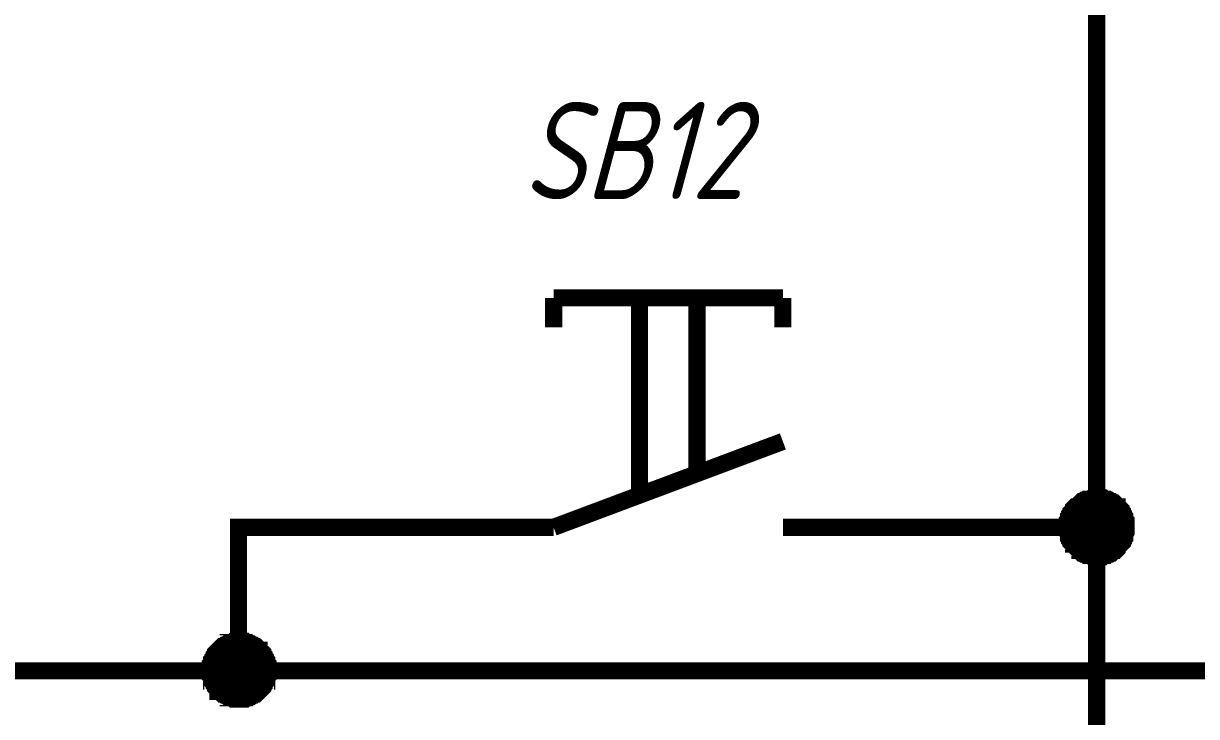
# Model space of a CAD drawing. Header units: millimetres. Extents: x 0 to 841, y 0 to 594.
# Drawn here: x 388.74 to 409.25, y 42.21 to 54.32 of the extents above; entities that cross this region are included whole.
import ezdxf

# ---------------------------------------------------------------- set-up
doc = ezdxf.new("R2010")
doc.units = ezdxf.units.MM
doc.layers.add('Sheet', color=255, linetype='Continuous')
doc.styles.get("Standard").update_dxf_attribs({"font": '', "oblique": 15})
doc.styles.get('Standard').set_extended_font_data('GOST type A')

msp = doc.modelspace()

# ---------------------------------------------------------------- linework, layer by layer
at = {"layer": 'Sheet', "color": 18, "true_color": 0x000000, "const_width": 0.3}
for points in [[(532.502, 333.979), (566.506, 333.979), (566.506, 43.005), (392.5, 43.005), (392.5, 43.005)], [(405.021, 45.513), (407.508, 45.513), (407.508, 58.011), (407.508, 70.51), (407.508, 306.497)], [(398.01, 49.522), (402.02, 49.522)], [(398.01, 49.522), (398.01, 49.007)], [(399.511, 46.006), (399.511, 49.522)], [(400.519, 49.522), (400.519, 46.521)], [(402.02, 49.522), (402.02, 49.007)], [(398.01, 45.513), (402.02, 47.014)], [(406.993, 45.513), (406.993, 45.536), (406.993, 45.558), (406.993, 45.603), (406.993, 45.625), (407.015, 45.648), (407.015, 45.67), (407.015, 45.692), (407.037, 45.715), (407.037, 45.737), (407.06, 45.76), (407.06, 45.782), (407.082, 45.804), (407.105, 45.827), (407.105, 45.849), (407.127, 45.871), (407.149, 45.871), (407.172, 45.894), (407.194, 45.916), (407.217, 45.939), (407.217, 45.939), (407.239, 45.961), (407.261, 45.961), (407.284, 45.983), (407.306, 45.983), (407.329, 46.006), (407.351, 46.006), (407.373, 46.006), (407.418, 46.028), (407.441, 46.028), (407.463, 46.028), (407.485, 46.028), (407.508, 46.028)], [(406.993, 45.513), (406.993, 45.536), (406.993, 45.558), (406.993, 45.603), (406.993, 45.625), (407.015, 45.648), (407.015, 45.67), (407.015, 45.692), (407.037, 45.715), (407.037, 45.737), (407.06, 45.76), (407.06, 45.782), (407.082, 45.804), (407.105, 45.827), (407.105, 45.849), (407.127, 45.871), (407.149, 45.871), (407.172, 45.894), (407.194, 45.916), (407.217, 45.939), (407.217, 45.939), (407.239, 45.961), (407.261, 45.961), (407.284, 45.983), (407.306, 45.983), (407.329, 46.006), (407.351, 46.006), (407.373, 46.006), (407.418, 46.028), (407.441, 46.028), (407.463, 46.028), (407.485, 46.028), (407.508, 46.028)], [(406.993, 45.513), (406.993, 45.536), (406.993, 45.558), (406.993, 45.603), (406.993, 45.625), (407.015, 45.648), (407.015, 45.67), (407.015, 45.692), (407.037, 45.715), (407.037, 45.737), (407.06, 45.76), (407.06, 45.782), (407.082, 45.804), (407.105, 45.827), (407.105, 45.849), (407.127, 45.871), (407.149, 45.871), (407.172, 45.894), (407.194, 45.916), (407.217, 45.939), (407.217, 45.939), (407.239, 45.961), (407.261, 45.961), (407.284, 45.983), (407.306, 45.983), (407.329, 46.006), (407.351, 46.006), (407.373, 46.006), (407.418, 46.028), (407.441, 46.028), (407.463, 46.028), (407.485, 46.028), (407.508, 46.028)], [(406.993, 45.513), (406.993, 45.536), (406.993, 45.558), (406.993, 45.603), (406.993, 45.625), (407.015, 45.648), (407.015, 45.67), (407.015, 45.692), (407.037, 45.715), (407.037, 45.737), (407.06, 45.76), (407.06, 45.782), (407.082, 45.804), (407.105, 45.827), (407.105, 45.849), (407.127, 45.871), (407.149, 45.871), (407.172, 45.894), (407.194, 45.916), (407.217, 45.939), (407.217, 45.939), (407.239, 45.961), (407.261, 45.961), (407.284, 45.983), (407.306, 45.983), (407.329, 46.006), (407.351, 46.006), (407.373, 46.006), (407.418, 46.028), (407.441, 46.028), (407.463, 46.028), (407.485, 46.028), (407.508, 46.028)], [(406.993, 45.513), (406.993, 45.536), (406.993, 45.558), (406.993, 45.603), (406.993, 45.625), (407.015, 45.648), (407.015, 45.67), (407.015, 45.692), (407.037, 45.715), (407.037, 45.737), (407.06, 45.76), (407.06, 45.782), (407.082, 45.804), (407.105, 45.827), (407.105, 45.849), (407.127, 45.871), (407.149, 45.871), (407.172, 45.894), (407.194, 45.916), (407.217, 45.939), (407.217, 45.939), (407.239, 45.961), (407.261, 45.961), (407.284, 45.983), (407.306, 45.983), (407.329, 46.006), (407.351, 46.006), (407.373, 46.006), (407.418, 46.028), (407.441, 46.028), (407.463, 46.028), (407.485, 46.028), (407.508, 46.028)], [(406.993, 45.513), (406.993, 45.536), (406.993, 45.558), (406.993, 45.603), (406.993, 45.625), (407.015, 45.648), (407.015, 45.67), (407.015, 45.692), (407.037, 45.715), (407.037, 45.737), (407.06, 45.76), (407.06, 45.782), (407.082, 45.804), (407.105, 45.827), (407.105, 45.849), (407.127, 45.871), (407.149, 45.871), (407.172, 45.894), (407.194, 45.916), (407.217, 45.939), (407.217, 45.939), (407.239, 45.961), (407.261, 45.961), (407.284, 45.983), (407.306, 45.983), (407.329, 46.006), (407.351, 46.006), (407.373, 46.006), (407.418, 46.028), (407.441, 46.028), (407.463, 46.028), (407.485, 46.028), (407.508, 46.028)], [(406.993, 45.513), (406.993, 45.536), (406.993, 45.558), (406.993, 45.603), (406.993, 45.625), (407.015, 45.648), (407.015, 45.67), (407.015, 45.692), (407.037, 45.715), (407.037, 45.737), (407.06, 45.76), (407.06, 45.782), (407.082, 45.804), (407.105, 45.827), (407.105, 45.849), (407.127, 45.871), (407.149, 45.871), (407.172, 45.894), (407.194, 45.916), (407.217, 45.939), (407.217, 45.939), (407.239, 45.961), (407.261, 45.961), (407.284, 45.983), (407.306, 45.983), (407.329, 46.006), (407.351, 46.006), (407.373, 46.006), (407.418, 46.028), (407.441, 46.028), (407.463, 46.028), (407.485, 46.028), (407.508, 46.028)], [(406.993, 45.513), (406.993, 45.536), (406.993, 45.558), (406.993, 45.603), (406.993, 45.625), (407.015, 45.648), (407.015, 45.67), (407.015, 45.692), (407.037, 45.715), (407.037, 45.737), (407.06, 45.76), (407.06, 45.782), (407.082, 45.804), (407.105, 45.827), (407.105, 45.849), (407.127, 45.871), (407.149, 45.871), (407.172, 45.894), (407.194, 45.916), (407.217, 45.939), (407.217, 45.939), (407.239, 45.961), (407.261, 45.961), (407.284, 45.983), (407.306, 45.983), (407.329, 46.006), (407.351, 46.006), (407.373, 46.006), (407.418, 46.028), (407.441, 46.028), (407.463, 46.028), (407.485, 46.028), (407.508, 46.028)], [(407.508, 46.028), (407.508, 46.028)], [(407.508, 46.028), (407.53, 46.028), (407.553, 46.028), (407.597, 46.028), (407.62, 46.028), (407.642, 46.006), (407.665, 46.006), (407.687, 46.006), (407.709, 45.983), (407.732, 45.983), (407.754, 45.961), (407.777, 45.961), (407.799, 45.939), (407.821, 45.939), (407.844, 45.916), (407.866, 45.894), (407.866, 45.871), (407.889, 45.871), (407.911, 45.849), (407.933, 45.827), (407.933, 45.804), (407.956, 45.782), (407.956, 45.76), (407.978, 45.737), (407.978, 45.715), (408.001, 45.692), (408.001, 45.67), (408.001, 45.648), (408.023, 45.625), (408.023, 45.603), (408.023, 45.558), (408.023, 45.536), (408.023, 45.513)], [(407.508, 46.028), (407.508, 46.028)], [(407.508, 46.028), (407.53, 46.028), (407.553, 46.028), (407.597, 46.028), (407.62, 46.028), (407.642, 46.006), (407.665, 46.006), (407.687, 46.006), (407.709, 45.983), (407.732, 45.983), (407.754, 45.961), (407.777, 45.961), (407.799, 45.939), (407.821, 45.939), (407.844, 45.916), (407.866, 45.894), (407.866, 45.871), (407.889, 45.871), (407.911, 45.849), (407.933, 45.827), (407.933, 45.804), (407.956, 45.782), (407.956, 45.76), (407.978, 45.737), (407.978, 45.715), (408.001, 45.692), (408.001, 45.67), (408.001, 45.648), (408.023, 45.625), (408.023, 45.603), (408.023, 45.558), (408.023, 45.536), (408.023, 45.513)], [(407.508, 46.028), (407.508, 46.028)], [(407.508, 46.028), (407.53, 46.028), (407.553, 46.028), (407.597, 46.028), (407.62, 46.028), (407.642, 46.006), (407.665, 46.006), (407.687, 46.006), (407.709, 45.983), (407.732, 45.983), (407.754, 45.961), (407.777, 45.961), (407.799, 45.939), (407.821, 45.939), (407.844, 45.916), (407.866, 45.894), (407.866, 45.871), (407.889, 45.871), (407.911, 45.849), (407.933, 45.827), (407.933, 45.804), (407.956, 45.782), (407.956, 45.76), (407.978, 45.737), (407.978, 45.715), (408.001, 45.692), (408.001, 45.67), (408.001, 45.648), (408.023, 45.625), (408.023, 45.603), (408.023, 45.558), (408.023, 45.536), (408.023, 45.513)], [(407.508, 46.028), (407.508, 46.028)], [(407.508, 46.028), (407.53, 46.028), (407.553, 46.028), (407.597, 46.028), (407.62, 46.028), (407.642, 46.006), (407.665, 46.006), (407.687, 46.006), (407.709, 45.983), (407.732, 45.983), (407.754, 45.961), (407.777, 45.961), (407.799, 45.939), (407.821, 45.939), (407.844, 45.916), (407.866, 45.894), (407.866, 45.871), (407.889, 45.871), (407.911, 45.849), (407.933, 45.827), (407.933, 45.804), (407.956, 45.782), (407.956, 45.76), (407.978, 45.737), (407.978, 45.715), (408.001, 45.692), (408.001, 45.67), (408.001, 45.648), (408.023, 45.625), (408.023, 45.603), (408.023, 45.558), (408.023, 45.536), (408.023, 45.513)], [(407.508, 46.028), (407.508, 46.028)], [(407.508, 46.028), (407.53, 46.028), (407.553, 46.028), (407.597, 46.028), (407.62, 46.028), (407.642, 46.006), (407.665, 46.006), (407.687, 46.006), (407.709, 45.983), (407.732, 45.983), (407.754, 45.961), (407.777, 45.961), (407.799, 45.939), (407.821, 45.939), (407.844, 45.916), (407.866, 45.894), (407.866, 45.871), (407.889, 45.871), (407.911, 45.849), (407.933, 45.827), (407.933, 45.804), (407.956, 45.782), (407.956, 45.76), (407.978, 45.737), (407.978, 45.715), (408.001, 45.692), (408.001, 45.67), (408.001, 45.648), (408.023, 45.625), (408.023, 45.603), (408.023, 45.558), (408.023, 45.536), (408.023, 45.513)], [(407.508, 46.028), (407.508, 46.028)], [(407.508, 46.028), (407.53, 46.028), (407.553, 46.028), (407.597, 46.028), (407.62, 46.028), (407.642, 46.006), (407.665, 46.006), (407.687, 46.006), (407.709, 45.983), (407.732, 45.983), (407.754, 45.961), (407.777, 45.961), (407.799, 45.939), (407.821, 45.939), (407.844, 45.916), (407.866, 45.894), (407.866, 45.871), (407.889, 45.871), (407.911, 45.849), (407.933, 45.827), (407.933, 45.804), (407.956, 45.782), (407.956, 45.76), (407.978, 45.737), (407.978, 45.715), (408.001, 45.692), (408.001, 45.67), (408.001, 45.648), (408.023, 45.625), (408.023, 45.603), (408.023, 45.558), (408.023, 45.536), (408.023, 45.513)], [(407.508, 46.028), (407.508, 46.028)], [(407.508, 46.028), (407.53, 46.028), (407.553, 46.028), (407.597, 46.028), (407.62, 46.028), (407.642, 46.006), (407.665, 46.006), (407.687, 46.006), (407.709, 45.983), (407.732, 45.983), (407.754, 45.961), (407.777, 45.961), (407.799, 45.939), (407.821, 45.939), (407.844, 45.916), (407.866, 45.894), (407.866, 45.871), (407.889, 45.871), (407.911, 45.849), (407.933, 45.827), (407.933, 45.804), (407.956, 45.782), (407.956, 45.76), (407.978, 45.737), (407.978, 45.715), (408.001, 45.692), (408.001, 45.67), (408.001, 45.648), (408.023, 45.625), (408.023, 45.603), (408.023, 45.558), (408.023, 45.536), (408.023, 45.513)], [(407.508, 46.028), (407.508, 46.028)], [(407.508, 46.028), (407.53, 46.028), (407.553, 46.028), (407.597, 46.028), (407.62, 46.028), (407.642, 46.006), (407.665, 46.006), (407.687, 46.006), (407.709, 45.983), (407.732, 45.983), (407.754, 45.961), (407.777, 45.961), (407.799, 45.939), (407.821, 45.939), (407.844, 45.916), (407.866, 45.894), (407.866, 45.871), (407.889, 45.871), (407.911, 45.849), (407.933, 45.827), (407.933, 45.804), (407.956, 45.782), (407.956, 45.76), (407.978, 45.737), (407.978, 45.715), (408.001, 45.692), (408.001, 45.67), (408.001, 45.648), (408.023, 45.625), (408.023, 45.603), (408.023, 45.558), (408.023, 45.536), (408.023, 45.513)], [(355.001, 45.513), (352.515, 45.513), (352.515, 43.005), (372.518, 43.005), (392.5, 43.005), (392.5, 45.513), (395.008, 45.513)], [(397.517, 45.513), (395.008, 45.513)], [(397.517, 45.513), (398.01, 45.513)], [(402.512, 45.513), (402.02, 45.513)], [(402.512, 45.513), (405.021, 45.513)], [(405.021, 33.015), (407.508, 33.015), (407.508, 33.015), (407.508, 45.513)], [(407.508, 44.998), (407.485, 44.998), (407.463, 44.998), (407.441, 44.998), (407.418, 44.998), (407.373, 45.02), (407.351, 45.02), (407.329, 45.02), (407.306, 45.043), (407.284, 45.043), (407.261, 45.065), (407.239, 45.065), (407.217, 45.088), (407.217, 45.11), (407.194, 45.11), (407.172, 45.132), (407.149, 45.155), (407.127, 45.177), (407.105, 45.2), (407.105, 45.222), (407.082, 45.222), (407.06, 45.244), (407.06, 45.267), (407.037, 45.289), (407.037, 45.312), (407.015, 45.334), (407.015, 45.356), (407.015, 45.379), (406.993, 45.424), (406.993, 45.446), (406.993, 45.468), (406.993, 45.491), (406.993, 45.513)], [(406.993, 45.513), (406.993, 45.513)], [(407.508, 44.998), (407.485, 44.998), (407.463, 44.998), (407.441, 44.998), (407.418, 44.998), (407.373, 45.02), (407.351, 45.02), (407.329, 45.02), (407.306, 45.043), (407.284, 45.043), (407.261, 45.065), (407.239, 45.065), (407.217, 45.088), (407.217, 45.11), (407.194, 45.11), (407.172, 45.132), (407.149, 45.155), (407.127, 45.177), (407.105, 45.2), (407.105, 45.222), (407.082, 45.222), (407.06, 45.244), (407.06, 45.267), (407.037, 45.289), (407.037, 45.312), (407.015, 45.334), (407.015, 45.356), (407.015, 45.379), (406.993, 45.424), (406.993, 45.446), (406.993, 45.468), (406.993, 45.491), (406.993, 45.513)], [(406.993, 45.513), (406.993, 45.513)], [(407.508, 44.998), (407.485, 44.998), (407.463, 44.998), (407.441, 44.998), (407.418, 44.998), (407.373, 45.02), (407.351, 45.02), (407.329, 45.02), (407.306, 45.043), (407.284, 45.043), (407.261, 45.065), (407.239, 45.065), (407.217, 45.088), (407.217, 45.11), (407.194, 45.11), (407.172, 45.132), (407.149, 45.155), (407.127, 45.177), (407.105, 45.2), (407.105, 45.222), (407.082, 45.222), (407.06, 45.244), (407.06, 45.267), (407.037, 45.289), (407.037, 45.312), (407.015, 45.334), (407.015, 45.356), (407.015, 45.379), (406.993, 45.424), (406.993, 45.446), (406.993, 45.468), (406.993, 45.491), (406.993, 45.513)], [(406.993, 45.513), (406.993, 45.513)], [(407.508, 44.998), (407.485, 44.998), (407.463, 44.998), (407.441, 44.998), (407.418, 44.998), (407.373, 45.02), (407.351, 45.02), (407.329, 45.02), (407.306, 45.043), (407.284, 45.043), (407.261, 45.065), (407.239, 45.065), (407.217, 45.088), (407.217, 45.11), (407.194, 45.11), (407.172, 45.132), (407.149, 45.155), (407.127, 45.177), (407.105, 45.2), (407.105, 45.222), (407.082, 45.222), (407.06, 45.244), (407.06, 45.267), (407.037, 45.289), (407.037, 45.312), (407.015, 45.334), (407.015, 45.356), (407.015, 45.379), (406.993, 45.424), (406.993, 45.446), (406.993, 45.468), (406.993, 45.491), (406.993, 45.513)], [(406.993, 45.513), (406.993, 45.513)], [(407.508, 44.998), (407.485, 44.998), (407.463, 44.998), (407.441, 44.998), (407.418, 44.998), (407.373, 45.02), (407.351, 45.02), (407.329, 45.02), (407.306, 45.043), (407.284, 45.043), (407.261, 45.065), (407.239, 45.065), (407.217, 45.088), (407.217, 45.11), (407.194, 45.11), (407.172, 45.132), (407.149, 45.155), (407.127, 45.177), (407.105, 45.2), (407.105, 45.222), (407.082, 45.222), (407.06, 45.244), (407.06, 45.267), (407.037, 45.289), (407.037, 45.312), (407.015, 45.334), (407.015, 45.356), (407.015, 45.379), (406.993, 45.424), (406.993, 45.446), (406.993, 45.468), (406.993, 45.491), (406.993, 45.513)], [(406.993, 45.513), (406.993, 45.513)], [(407.508, 44.998), (407.485, 44.998), (407.463, 44.998), (407.441, 44.998), (407.418, 44.998), (407.373, 45.02), (407.351, 45.02), (407.329, 45.02), (407.306, 45.043), (407.284, 45.043), (407.261, 45.065), (407.239, 45.065), (407.217, 45.088), (407.217, 45.11), (407.194, 45.11), (407.172, 45.132), (407.149, 45.155), (407.127, 45.177), (407.105, 45.2), (407.105, 45.222), (407.082, 45.222), (407.06, 45.244), (407.06, 45.267), (407.037, 45.289), (407.037, 45.312), (407.015, 45.334), (407.015, 45.356), (407.015, 45.379), (406.993, 45.424), (406.993, 45.446), (406.993, 45.468), (406.993, 45.491), (406.993, 45.513)], [(406.993, 45.513), (406.993, 45.513)], [(407.508, 44.998), (407.485, 44.998), (407.463, 44.998), (407.441, 44.998), (407.418, 44.998), (407.373, 45.02), (407.351, 45.02), (407.329, 45.02), (407.306, 45.043), (407.284, 45.043), (407.261, 45.065), (407.239, 45.065), (407.217, 45.088), (407.217, 45.11), (407.194, 45.11), (407.172, 45.132), (407.149, 45.155), (407.127, 45.177), (407.105, 45.2), (407.105, 45.222), (407.082, 45.222), (407.06, 45.244), (407.06, 45.267), (407.037, 45.289), (407.037, 45.312), (407.015, 45.334), (407.015, 45.356), (407.015, 45.379), (406.993, 45.424), (406.993, 45.446), (406.993, 45.468), (406.993, 45.491), (406.993, 45.513)], [(406.993, 45.513), (406.993, 45.513)], [(407.508, 44.998), (407.485, 44.998), (407.463, 44.998), (407.441, 44.998), (407.418, 44.998), (407.373, 45.02), (407.351, 45.02), (407.329, 45.02), (407.306, 45.043), (407.284, 45.043), (407.261, 45.065), (407.239, 45.065), (407.217, 45.088), (407.217, 45.11), (407.194, 45.11), (407.172, 45.132), (407.149, 45.155), (407.127, 45.177), (407.105, 45.2), (407.105, 45.222), (407.082, 45.222), (407.06, 45.244), (407.06, 45.267), (407.037, 45.289), (407.037, 45.312), (407.015, 45.334), (407.015, 45.356), (407.015, 45.379), (406.993, 45.424), (406.993, 45.446), (406.993, 45.468), (406.993, 45.491), (406.993, 45.513)], [(406.993, 45.513), (406.993, 45.513)], [(408.023, 45.513), (408.023, 45.491), (408.023, 45.468), (408.023, 45.446), (408.023, 45.424), (408.001, 45.379), (408.001, 45.356), (408.001, 45.334), (407.978, 45.312), (407.978, 45.289), (407.956, 45.267), (407.956, 45.244), (407.933, 45.222), (407.933, 45.222), (407.911, 45.2), (407.889, 45.177), (407.866, 45.155), (407.866, 45.132), (407.844, 45.11), (407.821, 45.11), (407.799, 45.088), (407.777, 45.065), (407.754, 45.065), (407.732, 45.043), (407.709, 45.043), (407.687, 45.02), (407.665, 45.02), (407.642, 45.02), (407.62, 44.998), (407.597, 44.998), (407.553, 44.998), (407.53, 44.998), (407.508, 44.998)], [(408.023, 45.513), (408.023, 45.491), (408.023, 45.468), (408.023, 45.446), (408.023, 45.424), (408.001, 45.379), (408.001, 45.356), (408.001, 45.334), (407.978, 45.312), (407.978, 45.289), (407.956, 45.267), (407.956, 45.244), (407.933, 45.222), (407.933, 45.222), (407.911, 45.2), (407.889, 45.177), (407.866, 45.155), (407.866, 45.132), (407.844, 45.11), (407.821, 45.11), (407.799, 45.088), (407.777, 45.065), (407.754, 45.065), (407.732, 45.043), (407.709, 45.043), (407.687, 45.02), (407.665, 45.02), (407.642, 45.02), (407.62, 44.998), (407.597, 44.998), (407.553, 44.998), (407.53, 44.998), (407.508, 44.998)], [(408.023, 45.513), (408.023, 45.491), (408.023, 45.468), (408.023, 45.446), (408.023, 45.424), (408.001, 45.379), (408.001, 45.356), (408.001, 45.334), (407.978, 45.312), (407.978, 45.289), (407.956, 45.267), (407.956, 45.244), (407.933, 45.222), (407.933, 45.222), (407.911, 45.2), (407.889, 45.177), (407.866, 45.155), (407.866, 45.132), (407.844, 45.11), (407.821, 45.11), (407.799, 45.088), (407.777, 45.065), (407.754, 45.065), (407.732, 45.043), (407.709, 45.043), (407.687, 45.02), (407.665, 45.02), (407.642, 45.02), (407.62, 44.998), (407.597, 44.998), (407.553, 44.998), (407.53, 44.998), (407.508, 44.998)], [(408.023, 45.513), (408.023, 45.491), (408.023, 45.468), (408.023, 45.446), (408.023, 45.424), (408.001, 45.379), (408.001, 45.356), (408.001, 45.334), (407.978, 45.312), (407.978, 45.289), (407.956, 45.267), (407.956, 45.244), (407.933, 45.222), (407.933, 45.222), (407.911, 45.2), (407.889, 45.177), (407.866, 45.155), (407.866, 45.132), (407.844, 45.11), (407.821, 45.11), (407.799, 45.088), (407.777, 45.065), (407.754, 45.065), (407.732, 45.043), (407.709, 45.043), (407.687, 45.02), (407.665, 45.02), (407.642, 45.02), (407.62, 44.998), (407.597, 44.998), (407.553, 44.998), (407.53, 44.998), (407.508, 44.998)], [(408.023, 45.513), (408.023, 45.491), (408.023, 45.468), (408.023, 45.446), (408.023, 45.424), (408.001, 45.379), (408.001, 45.356), (408.001, 45.334), (407.978, 45.312), (407.978, 45.289), (407.956, 45.267), (407.956, 45.244), (407.933, 45.222), (407.933, 45.222), (407.911, 45.2), (407.889, 45.177), (407.866, 45.155), (407.866, 45.132), (407.844, 45.11), (407.821, 45.11), (407.799, 45.088), (407.777, 45.065), (407.754, 45.065), (407.732, 45.043), (407.709, 45.043), (407.687, 45.02), (407.665, 45.02), (407.642, 45.02), (407.62, 44.998), (407.597, 44.998), (407.553, 44.998), (407.53, 44.998), (407.508, 44.998)], [(408.023, 45.513), (408.023, 45.491), (408.023, 45.468), (408.023, 45.446), (408.023, 45.424), (408.001, 45.379), (408.001, 45.356), (408.001, 45.334), (407.978, 45.312), (407.978, 45.289), (407.956, 45.267), (407.956, 45.244), (407.933, 45.222), (407.933, 45.222), (407.911, 45.2), (407.889, 45.177), (407.866, 45.155), (407.866, 45.132), (407.844, 45.11), (407.821, 45.11), (407.799, 45.088), (407.777, 45.065), (407.754, 45.065), (407.732, 45.043), (407.709, 45.043), (407.687, 45.02), (407.665, 45.02), (407.642, 45.02), (407.62, 44.998), (407.597, 44.998), (407.553, 44.998), (407.53, 44.998), (407.508, 44.998)], [(408.023, 45.513), (408.023, 45.491), (408.023, 45.468), (408.023, 45.446), (408.023, 45.424), (408.001, 45.379), (408.001, 45.356), (408.001, 45.334), (407.978, 45.312), (407.978, 45.289), (407.956, 45.267), (407.956, 45.244), (407.933, 45.222), (407.933, 45.222), (407.911, 45.2), (407.889, 45.177), (407.866, 45.155), (407.866, 45.132), (407.844, 45.11), (407.821, 45.11), (407.799, 45.088), (407.777, 45.065), (407.754, 45.065), (407.732, 45.043), (407.709, 45.043), (407.687, 45.02), (407.665, 45.02), (407.642, 45.02), (407.62, 44.998), (407.597, 44.998), (407.553, 44.998), (407.53, 44.998), (407.508, 44.998)], [(408.023, 45.513), (408.023, 45.491), (408.023, 45.468), (408.023, 45.446), (408.023, 45.424), (408.001, 45.379), (408.001, 45.356), (408.001, 45.334), (407.978, 45.312), (407.978, 45.289), (407.956, 45.267), (407.956, 45.244), (407.933, 45.222), (407.933, 45.222), (407.911, 45.2), (407.889, 45.177), (407.866, 45.155), (407.866, 45.132), (407.844, 45.11), (407.821, 45.11), (407.799, 45.088), (407.777, 45.065), (407.754, 45.065), (407.732, 45.043), (407.709, 45.043), (407.687, 45.02), (407.665, 45.02), (407.642, 45.02), (407.62, 44.998), (407.597, 44.998), (407.553, 44.998), (407.53, 44.998), (407.508, 44.998)], [(408.023, 45.513), (408.023, 45.513), (408.023, 45.513), (408.023, 45.513), (408.023, 45.513), (408.023, 45.513), (408.023, 45.513), (408.023, 45.513), (408.023, 45.513), (408.023, 45.513), (408.023, 45.513), (408.023, 45.513), (408.023, 45.513), (408.023, 45.513), (408.023, 45.513), (408.023, 45.513), (408.023, 45.513), (408.023, 45.513), (408.023, 45.513), (408.023, 45.513), (408.023, 45.513), (408.023, 45.513), (408.023, 45.513), (408.023, 45.513), (408.023, 45.513), (408.023, 45.513), (408.023, 45.513), (408.023, 45.513), (408.023, 45.513), (408.023, 45.513), (408.023, 45.513), (408.023, 45.513), (408.023, 45.513)], [(408.023, 45.513), (408.023, 45.513)], [(408.023, 45.513), (408.023, 45.513), (408.023, 45.513), (408.023, 45.513), (408.023, 45.513), (408.023, 45.513), (408.023, 45.513), (408.023, 45.513), (408.023, 45.513), (408.023, 45.513), (408.023, 45.513), (408.023, 45.513), (408.023, 45.513), (408.023, 45.513), (408.023, 45.513), (408.023, 45.513), (408.023, 45.513), (408.023, 45.513), (408.023, 45.513), (408.023, 45.513), (408.023, 45.513), (408.023, 45.513), (408.023, 45.513), (408.023, 45.513), (408.023, 45.513), (408.023, 45.513), (408.023, 45.513), (408.023, 45.513), (408.023, 45.513), (408.023, 45.513), (408.023, 45.513), (408.023, 45.513), (408.023, 45.513)], [(408.023, 45.513), (408.023, 45.513)], [(408.023, 45.513), (408.023, 45.513), (408.023, 45.513), (408.023, 45.513), (408.023, 45.513), (408.023, 45.513), (408.023, 45.513), (408.023, 45.513), (408.023, 45.513), (408.023, 45.513), (408.023, 45.513), (408.023, 45.513), (408.023, 45.513), (408.023, 45.513), (408.023, 45.513), (408.023, 45.513), (408.023, 45.513), (408.023, 45.513), (408.023, 45.513), (408.023, 45.513), (408.023, 45.513), (408.023, 45.513), (408.023, 45.513), (408.023, 45.513), (408.023, 45.513), (408.023, 45.513), (408.023, 45.513), (408.023, 45.513), (408.023, 45.513), (408.023, 45.513), (408.023, 45.513), (408.023, 45.513), (408.023, 45.513)], [(408.023, 45.513), (408.023, 45.513)], [(408.023, 45.513), (408.023, 45.513), (408.023, 45.513), (408.023, 45.513), (408.023, 45.513), (408.023, 45.513), (408.023, 45.513), (408.023, 45.513), (408.023, 45.513), (408.023, 45.513), (408.023, 45.513), (408.023, 45.513), (408.023, 45.513), (408.023, 45.513), (408.023, 45.513), (408.023, 45.513), (408.023, 45.513), (408.023, 45.513), (408.023, 45.513), (408.023, 45.513), (408.023, 45.513), (408.023, 45.513), (408.023, 45.513), (408.023, 45.513), (408.023, 45.513), (408.023, 45.513), (408.023, 45.513), (408.023, 45.513), (408.023, 45.513), (408.023, 45.513), (408.023, 45.513), (408.023, 45.513), (408.023, 45.513)], [(408.023, 45.513), (408.023, 45.513)], [(408.023, 45.513), (408.023, 45.513), (408.023, 45.513), (408.023, 45.513), (408.023, 45.513), (408.023, 45.513), (408.023, 45.513), (408.023, 45.513), (408.023, 45.513), (408.023, 45.513), (408.023, 45.513), (408.023, 45.513), (408.023, 45.513), (408.023, 45.513), (408.023, 45.513), (408.023, 45.513), (408.023, 45.513), (408.023, 45.513), (408.023, 45.513), (408.023, 45.513), (408.023, 45.513), (408.023, 45.513), (408.023, 45.513), (408.023, 45.513), (408.023, 45.513), (408.023, 45.513), (408.023, 45.513), (408.023, 45.513), (408.023, 45.513), (408.023, 45.513), (408.023, 45.513), (408.023, 45.513), (408.023, 45.513)], [(408.023, 45.513), (408.023, 45.513)], [(408.023, 45.513), (408.023, 45.513), (408.023, 45.513), (408.023, 45.513), (408.023, 45.513), (408.023, 45.513), (408.023, 45.513), (408.023, 45.513), (408.023, 45.513), (408.023, 45.513), (408.023, 45.513), (408.023, 45.513), (408.023, 45.513), (408.023, 45.513), (408.023, 45.513), (408.023, 45.513), (408.023, 45.513), (408.023, 45.513), (408.023, 45.513), (408.023, 45.513), (408.023, 45.513), (408.023, 45.513), (408.023, 45.513), (408.023, 45.513), (408.023, 45.513), (408.023, 45.513), (408.023, 45.513), (408.023, 45.513), (408.023, 45.513), (408.023, 45.513), (408.023, 45.513), (408.023, 45.513), (408.023, 45.513)], [(408.023, 45.513), (408.023, 45.513)], [(408.023, 45.513), (408.023, 45.513), (408.023, 45.513), (408.023, 45.513), (408.023, 45.513), (408.023, 45.513), (408.023, 45.513), (408.023, 45.513), (408.023, 45.513), (408.023, 45.513), (408.023, 45.513), (408.023, 45.513), (408.023, 45.513), (408.023, 45.513), (408.023, 45.513), (408.023, 45.513), (408.023, 45.513), (408.023, 45.513), (408.023, 45.513), (408.023, 45.513), (408.023, 45.513), (408.023, 45.513), (408.023, 45.513), (408.023, 45.513), (408.023, 45.513), (408.023, 45.513), (408.023, 45.513), (408.023, 45.513), (408.023, 45.513), (408.023, 45.513), (408.023, 45.513), (408.023, 45.513), (408.023, 45.513)], [(408.023, 45.513), (408.023, 45.513)], [(408.023, 45.513), (408.023, 45.513), (408.023, 45.513), (408.023, 45.513), (408.023, 45.513), (408.023, 45.513), (408.023, 45.513), (408.023, 45.513), (408.023, 45.513), (408.023, 45.513), (408.023, 45.513), (408.023, 45.513), (408.023, 45.513), (408.023, 45.513), (408.023, 45.513), (408.023, 45.513), (408.023, 45.513), (408.023, 45.513), (408.023, 45.513), (408.023, 45.513), (408.023, 45.513), (408.023, 45.513), (408.023, 45.513), (408.023, 45.513), (408.023, 45.513), (408.023, 45.513), (408.023, 45.513), (408.023, 45.513), (408.023, 45.513), (408.023, 45.513), (408.023, 45.513), (408.023, 45.513), (408.023, 45.513)], [(408.023, 45.513), (408.023, 45.513)], [(392.007, 43.005), (392.007, 43.027), (392.007, 43.049), (392.007, 43.094), (392.007, 43.117), (392.029, 43.139), (392.029, 43.161), (392.029, 43.184), (392.052, 43.206), (392.052, 43.229), (392.074, 43.251), (392.074, 43.273), (392.096, 43.296), (392.096, 43.318), (392.119, 43.34), (392.141, 43.363), (392.141, 43.363), (392.164, 43.385), (392.186, 43.408), (392.208, 43.43), (392.231, 43.43), (392.253, 43.452), (392.276, 43.452), (392.298, 43.475), (392.32, 43.475), (392.32, 43.497), (392.365, 43.497), (392.388, 43.497), (392.41, 43.52), (392.432, 43.52), (392.455, 43.52), (392.477, 43.52), (392.5, 43.52)], [(392.007, 43.005), (392.007, 43.027), (392.007, 43.049), (392.007, 43.094), (392.007, 43.117), (392.029, 43.139), (392.029, 43.161), (392.029, 43.184), (392.052, 43.206), (392.052, 43.229), (392.074, 43.251), (392.074, 43.273), (392.096, 43.296), (392.096, 43.318), (392.119, 43.34), (392.141, 43.363), (392.141, 43.363), (392.164, 43.385), (392.186, 43.408), (392.208, 43.43), (392.231, 43.43), (392.253, 43.452), (392.276, 43.452), (392.298, 43.475), (392.32, 43.475), (392.32, 43.497), (392.365, 43.497), (392.388, 43.497), (392.41, 43.52), (392.432, 43.52), (392.455, 43.52), (392.477, 43.52), (392.5, 43.52)], [(392.007, 43.005), (392.007, 43.027), (392.007, 43.049), (392.007, 43.094), (392.007, 43.117), (392.029, 43.139), (392.029, 43.161), (392.029, 43.184), (392.052, 43.206), (392.052, 43.229), (392.074, 43.251), (392.074, 43.273), (392.096, 43.296), (392.096, 43.318), (392.119, 43.34), (392.141, 43.363), (392.141, 43.363), (392.164, 43.385), (392.186, 43.408), (392.208, 43.43), (392.231, 43.43), (392.253, 43.452), (392.276, 43.452), (392.298, 43.475), (392.32, 43.475), (392.32, 43.497), (392.365, 43.497), (392.388, 43.497), (392.41, 43.52), (392.432, 43.52), (392.455, 43.52), (392.477, 43.52), (392.5, 43.52)], [(392.007, 43.005), (392.007, 43.027), (392.007, 43.049), (392.007, 43.094), (392.007, 43.117), (392.029, 43.139), (392.029, 43.161), (392.029, 43.184), (392.052, 43.206), (392.052, 43.229), (392.074, 43.251), (392.074, 43.273), (392.096, 43.296), (392.096, 43.318), (392.119, 43.34), (392.141, 43.363), (392.141, 43.363), (392.164, 43.385), (392.186, 43.408), (392.208, 43.43), (392.231, 43.43), (392.253, 43.452), (392.276, 43.452), (392.298, 43.475), (392.32, 43.475), (392.32, 43.497), (392.365, 43.497), (392.388, 43.497), (392.41, 43.52), (392.432, 43.52), (392.455, 43.52), (392.477, 43.52), (392.5, 43.52)], [(392.007, 43.005), (392.007, 43.027), (392.007, 43.049), (392.007, 43.094), (392.007, 43.117), (392.029, 43.139), (392.029, 43.161), (392.029, 43.184), (392.052, 43.206), (392.052, 43.229), (392.074, 43.251), (392.074, 43.273), (392.096, 43.296), (392.096, 43.318), (392.119, 43.34), (392.141, 43.363), (392.141, 43.363), (392.164, 43.385), (392.186, 43.408), (392.208, 43.43), (392.231, 43.43), (392.253, 43.452), (392.276, 43.452), (392.298, 43.475), (392.32, 43.475), (392.32, 43.497), (392.365, 43.497), (392.388, 43.497), (392.41, 43.52), (392.432, 43.52), (392.455, 43.52), (392.477, 43.52), (392.5, 43.52)], [(392.007, 43.005), (392.007, 43.027), (392.007, 43.049), (392.007, 43.094), (392.007, 43.117), (392.029, 43.139), (392.029, 43.161), (392.029, 43.184), (392.052, 43.206), (392.052, 43.229), (392.074, 43.251), (392.074, 43.273), (392.096, 43.296), (392.096, 43.318), (392.119, 43.34), (392.141, 43.363), (392.141, 43.363), (392.164, 43.385), (392.186, 43.408), (392.208, 43.43), (392.231, 43.43), (392.253, 43.452), (392.276, 43.452), (392.298, 43.475), (392.32, 43.475), (392.32, 43.497), (392.365, 43.497), (392.388, 43.497), (392.41, 43.52), (392.432, 43.52), (392.455, 43.52), (392.477, 43.52), (392.5, 43.52)], [(392.007, 43.005), (392.007, 43.027), (392.007, 43.049), (392.007, 43.094), (392.007, 43.117), (392.029, 43.139), (392.029, 43.161), (392.029, 43.184), (392.052, 43.206), (392.052, 43.229), (392.074, 43.251), (392.074, 43.273), (392.096, 43.296), (392.096, 43.318), (392.119, 43.34), (392.141, 43.363), (392.141, 43.363), (392.164, 43.385), (392.186, 43.408), (392.208, 43.43), (392.231, 43.43), (392.253, 43.452), (392.276, 43.452), (392.298, 43.475), (392.32, 43.475), (392.32, 43.497), (392.365, 43.497), (392.388, 43.497), (392.41, 43.52), (392.432, 43.52), (392.455, 43.52), (392.477, 43.52), (392.5, 43.52)], [(392.007, 43.005), (392.007, 43.027), (392.007, 43.049), (392.007, 43.094), (392.007, 43.117), (392.029, 43.139), (392.029, 43.161), (392.029, 43.184), (392.052, 43.206), (392.052, 43.229), (392.074, 43.251), (392.074, 43.273), (392.096, 43.296), (392.096, 43.318), (392.119, 43.34), (392.141, 43.363), (392.141, 43.363), (392.164, 43.385), (392.186, 43.408), (392.208, 43.43), (392.231, 43.43), (392.253, 43.452), (392.276, 43.452), (392.298, 43.475), (392.32, 43.475), (392.32, 43.497), (392.365, 43.497), (392.388, 43.497), (392.41, 43.52), (392.432, 43.52), (392.455, 43.52), (392.477, 43.52), (392.5, 43.52)], [(392.5, 43.52), (392.5, 43.52)], [(392.5, 43.52), (392.522, 43.52), (392.544, 43.52), (392.589, 43.52), (392.612, 43.52), (392.634, 43.497), (392.656, 43.497), (392.679, 43.497), (392.701, 43.475), (392.724, 43.475), (392.746, 43.452), (392.768, 43.452), (392.791, 43.43), (392.813, 43.43), (392.836, 43.408), (392.858, 43.385), (392.858, 43.363), (392.88, 43.363), (392.903, 43.34), (392.925, 43.318), (392.925, 43.296), (392.948, 43.273), (392.948, 43.251), (392.97, 43.229), (392.97, 43.206), (392.992, 43.184), (392.992, 43.161), (392.992, 43.139), (393.015, 43.117), (393.015, 43.094), (393.015, 43.049), (393.015, 43.027), (393.015, 43.005)], [(392.5, 43.52), (392.5, 43.52)], [(392.5, 43.52), (392.522, 43.52), (392.544, 43.52), (392.589, 43.52), (392.612, 43.52), (392.634, 43.497), (392.656, 43.497), (392.679, 43.497), (392.701, 43.475), (392.724, 43.475), (392.746, 43.452), (392.768, 43.452), (392.791, 43.43), (392.813, 43.43), (392.836, 43.408), (392.858, 43.385), (392.858, 43.363), (392.88, 43.363), (392.903, 43.34), (392.925, 43.318), (392.925, 43.296), (392.948, 43.273), (392.948, 43.251), (392.97, 43.229), (392.97, 43.206), (392.992, 43.184), (392.992, 43.161), (392.992, 43.139), (393.015, 43.117), (393.015, 43.094), (393.015, 43.049), (393.015, 43.027), (393.015, 43.005)], [(392.5, 43.52), (392.5, 43.52)], [(392.5, 43.52), (392.522, 43.52), (392.544, 43.52), (392.589, 43.52), (392.612, 43.52), (392.634, 43.497), (392.656, 43.497), (392.679, 43.497), (392.701, 43.475), (392.724, 43.475), (392.746, 43.452), (392.768, 43.452), (392.791, 43.43), (392.813, 43.43), (392.836, 43.408), (392.858, 43.385), (392.858, 43.363), (392.88, 43.363), (392.903, 43.34), (392.925, 43.318), (392.925, 43.296), (392.948, 43.273), (392.948, 43.251), (392.97, 43.229), (392.97, 43.206), (392.992, 43.184), (392.992, 43.161), (392.992, 43.139), (393.015, 43.117), (393.015, 43.094), (393.015, 43.049), (393.015, 43.027), (393.015, 43.005)], [(392.5, 43.52), (392.5, 43.52)], [(392.5, 43.52), (392.522, 43.52), (392.544, 43.52), (392.589, 43.52), (392.612, 43.52), (392.634, 43.497), (392.656, 43.497), (392.679, 43.497), (392.701, 43.475), (392.724, 43.475), (392.746, 43.452), (392.768, 43.452), (392.791, 43.43), (392.813, 43.43), (392.836, 43.408), (392.858, 43.385), (392.858, 43.363), (392.88, 43.363), (392.903, 43.34), (392.925, 43.318), (392.925, 43.296), (392.948, 43.273), (392.948, 43.251), (392.97, 43.229), (392.97, 43.206), (392.992, 43.184), (392.992, 43.161), (392.992, 43.139), (393.015, 43.117), (393.015, 43.094), (393.015, 43.049), (393.015, 43.027), (393.015, 43.005)], [(392.5, 43.52), (392.5, 43.52)], [(392.5, 43.52), (392.522, 43.52), (392.544, 43.52), (392.589, 43.52), (392.612, 43.52), (392.634, 43.497), (392.656, 43.497), (392.679, 43.497), (392.701, 43.475), (392.724, 43.475), (392.746, 43.452), (392.768, 43.452), (392.791, 43.43), (392.813, 43.43), (392.836, 43.408), (392.858, 43.385), (392.858, 43.363), (392.88, 43.363), (392.903, 43.34), (392.925, 43.318), (392.925, 43.296), (392.948, 43.273), (392.948, 43.251), (392.97, 43.229), (392.97, 43.206), (392.992, 43.184), (392.992, 43.161), (392.992, 43.139), (393.015, 43.117), (393.015, 43.094), (393.015, 43.049), (393.015, 43.027), (393.015, 43.005)], [(392.5, 43.52), (392.5, 43.52)], [(392.5, 43.52), (392.522, 43.52), (392.544, 43.52), (392.589, 43.52), (392.612, 43.52), (392.634, 43.497), (392.656, 43.497), (392.679, 43.497), (392.701, 43.475), (392.724, 43.475), (392.746, 43.452), (392.768, 43.452), (392.791, 43.43), (392.813, 43.43), (392.836, 43.408), (392.858, 43.385), (392.858, 43.363), (392.88, 43.363), (392.903, 43.34), (392.925, 43.318), (392.925, 43.296), (392.948, 43.273), (392.948, 43.251), (392.97, 43.229), (392.97, 43.206), (392.992, 43.184), (392.992, 43.161), (392.992, 43.139), (393.015, 43.117), (393.015, 43.094), (393.015, 43.049), (393.015, 43.027), (393.015, 43.005)], [(392.5, 43.52), (392.5, 43.52)], [(392.5, 43.52), (392.522, 43.52), (392.544, 43.52), (392.589, 43.52), (392.612, 43.52), (392.634, 43.497), (392.656, 43.497), (392.679, 43.497), (392.701, 43.475), (392.724, 43.475), (392.746, 43.452), (392.768, 43.452), (392.791, 43.43), (392.813, 43.43), (392.836, 43.408), (392.858, 43.385), (392.858, 43.363), (392.88, 43.363), (392.903, 43.34), (392.925, 43.318), (392.925, 43.296), (392.948, 43.273), (392.948, 43.251), (392.97, 43.229), (392.97, 43.206), (392.992, 43.184), (392.992, 43.161), (392.992, 43.139), (393.015, 43.117), (393.015, 43.094), (393.015, 43.049), (393.015, 43.027), (393.015, 43.005)], [(392.5, 43.52), (392.5, 43.52)], [(392.5, 43.52), (392.522, 43.52), (392.544, 43.52), (392.589, 43.52), (392.612, 43.52), (392.634, 43.497), (392.656, 43.497), (392.679, 43.497), (392.701, 43.475), (392.724, 43.475), (392.746, 43.452), (392.768, 43.452), (392.791, 43.43), (392.813, 43.43), (392.836, 43.408), (392.858, 43.385), (392.858, 43.363), (392.88, 43.363), (392.903, 43.34), (392.925, 43.318), (392.925, 43.296), (392.948, 43.273), (392.948, 43.251), (392.97, 43.229), (392.97, 43.206), (392.992, 43.184), (392.992, 43.161), (392.992, 43.139), (393.015, 43.117), (393.015, 43.094), (393.015, 43.049), (393.015, 43.027), (393.015, 43.005)], [(392.5, 42.512), (392.477, 42.512), (392.455, 42.512), (392.432, 42.512), (392.41, 42.512), (392.388, 42.534), (392.365, 42.534), (392.32, 42.534), (392.32, 42.557), (392.298, 42.557), (392.276, 42.579), (392.253, 42.579), (392.231, 42.601), (392.208, 42.601), (392.186, 42.624), (392.164, 42.646), (392.141, 42.646), (392.141, 42.669), (392.119, 42.691), (392.096, 42.713), (392.096, 42.736), (392.074, 42.758), (392.074, 42.781), (392.052, 42.803), (392.052, 42.825), (392.029, 42.825), (392.029, 42.87), (392.029, 42.893), (392.007, 42.915), (392.007, 42.937), (392.007, 42.96), (392.007, 42.982), (392.007, 43.005)], [(392.007, 43.005), (392.007, 43.005)], [(392.5, 42.512), (392.477, 42.512), (392.455, 42.512), (392.432, 42.512), (392.41, 42.512), (392.388, 42.534), (392.365, 42.534), (392.32, 42.534), (392.32, 42.557), (392.298, 42.557), (392.276, 42.579), (392.253, 42.579), (392.231, 42.601), (392.208, 42.601), (392.186, 42.624), (392.164, 42.646), (392.141, 42.646), (392.141, 42.669), (392.119, 42.691), (392.096, 42.713), (392.096, 42.736), (392.074, 42.758), (392.074, 42.781), (392.052, 42.803), (392.052, 42.825), (392.029, 42.825), (392.029, 42.87), (392.029, 42.893), (392.007, 42.915), (392.007, 42.937), (392.007, 42.96), (392.007, 42.982), (392.007, 43.005)], [(392.007, 43.005), (392.007, 43.005)], [(392.5, 42.512), (392.477, 42.512), (392.455, 42.512), (392.432, 42.512), (392.41, 42.512), (392.388, 42.534), (392.365, 42.534), (392.32, 42.534), (392.32, 42.557), (392.298, 42.557), (392.276, 42.579), (392.253, 42.579), (392.231, 42.601), (392.208, 42.601), (392.186, 42.624), (392.164, 42.646), (392.141, 42.646), (392.141, 42.669), (392.119, 42.691), (392.096, 42.713), (392.096, 42.736), (392.074, 42.758), (392.074, 42.781), (392.052, 42.803), (392.052, 42.825), (392.029, 42.825), (392.029, 42.87), (392.029, 42.893), (392.007, 42.915), (392.007, 42.937), (392.007, 42.96), (392.007, 42.982), (392.007, 43.005)], [(392.007, 43.005), (392.007, 43.005)], [(392.5, 42.512), (392.477, 42.512), (392.455, 42.512), (392.432, 42.512), (392.41, 42.512), (392.388, 42.534), (392.365, 42.534), (392.32, 42.534), (392.32, 42.557), (392.298, 42.557), (392.276, 42.579), (392.253, 42.579), (392.231, 42.601), (392.208, 42.601), (392.186, 42.624), (392.164, 42.646), (392.141, 42.646), (392.141, 42.669), (392.119, 42.691), (392.096, 42.713), (392.096, 42.736), (392.074, 42.758), (392.074, 42.781), (392.052, 42.803), (392.052, 42.825), (392.029, 42.825), (392.029, 42.87), (392.029, 42.893), (392.007, 42.915), (392.007, 42.937), (392.007, 42.96), (392.007, 42.982), (392.007, 43.005)], [(392.007, 43.005), (392.007, 43.005)], [(392.5, 42.512), (392.477, 42.512), (392.455, 42.512), (392.432, 42.512), (392.41, 42.512), (392.388, 42.534), (392.365, 42.534), (392.32, 42.534), (392.32, 42.557), (392.298, 42.557), (392.276, 42.579), (392.253, 42.579), (392.231, 42.601), (392.208, 42.601), (392.186, 42.624), (392.164, 42.646), (392.141, 42.646), (392.141, 42.669), (392.119, 42.691), (392.096, 42.713), (392.096, 42.736), (392.074, 42.758), (392.074, 42.781), (392.052, 42.803), (392.052, 42.825), (392.029, 42.825), (392.029, 42.87), (392.029, 42.893), (392.007, 42.915), (392.007, 42.937), (392.007, 42.96), (392.007, 42.982), (392.007, 43.005)], [(392.007, 43.005), (392.007, 43.005)], [(392.5, 42.512), (392.477, 42.512), (392.455, 42.512), (392.432, 42.512), (392.41, 42.512), (392.388, 42.534), (392.365, 42.534), (392.32, 42.534), (392.32, 42.557), (392.298, 42.557), (392.276, 42.579), (392.253, 42.579), (392.231, 42.601), (392.208, 42.601), (392.186, 42.624), (392.164, 42.646), (392.141, 42.646), (392.141, 42.669), (392.119, 42.691), (392.096, 42.713), (392.096, 42.736), (392.074, 42.758), (392.074, 42.781), (392.052, 42.803), (392.052, 42.825), (392.029, 42.825), (392.029, 42.87), (392.029, 42.893), (392.007, 42.915), (392.007, 42.937), (392.007, 42.96), (392.007, 42.982), (392.007, 43.005)], [(392.007, 43.005), (392.007, 43.005)], [(392.5, 42.512), (392.477, 42.512), (392.455, 42.512), (392.432, 42.512), (392.41, 42.512), (392.388, 42.534), (392.365, 42.534), (392.32, 42.534), (392.32, 42.557), (392.298, 42.557), (392.276, 42.579), (392.253, 42.579), (392.231, 42.601), (392.208, 42.601), (392.186, 42.624), (392.164, 42.646), (392.141, 42.646), (392.141, 42.669), (392.119, 42.691), (392.096, 42.713), (392.096, 42.736), (392.074, 42.758), (392.074, 42.781), (392.052, 42.803), (392.052, 42.825), (392.029, 42.825), (392.029, 42.87), (392.029, 42.893), (392.007, 42.915), (392.007, 42.937), (392.007, 42.96), (392.007, 42.982), (392.007, 43.005)], [(392.007, 43.005), (392.007, 43.005)], [(392.5, 42.512), (392.477, 42.512), (392.455, 42.512), (392.432, 42.512), (392.41, 42.512), (392.388, 42.534), (392.365, 42.534), (392.32, 42.534), (392.32, 42.557), (392.298, 42.557), (392.276, 42.579), (392.253, 42.579), (392.231, 42.601), (392.208, 42.601), (392.186, 42.624), (392.164, 42.646), (392.141, 42.646), (392.141, 42.669), (392.119, 42.691), (392.096, 42.713), (392.096, 42.736), (392.074, 42.758), (392.074, 42.781), (392.052, 42.803), (392.052, 42.825), (392.029, 42.825), (392.029, 42.87), (392.029, 42.893), (392.007, 42.915), (392.007, 42.937), (392.007, 42.96), (392.007, 42.982), (392.007, 43.005)], [(392.007, 43.005), (392.007, 43.005)], [(393.015, 43.005), (393.015, 42.982), (393.015, 42.96), (393.015, 42.937), (393.015, 42.915), (392.992, 42.893), (392.992, 42.87), (392.992, 42.825), (392.97, 42.825), (392.97, 42.803), (392.948, 42.781), (392.948, 42.758), (392.925, 42.736), (392.925, 42.713), (392.903, 42.691), (392.88, 42.669), (392.858, 42.646), (392.858, 42.646), (392.836, 42.624), (392.813, 42.601), (392.791, 42.601), (392.768, 42.579), (392.746, 42.579), (392.724, 42.557), (392.701, 42.557), (392.679, 42.534), (392.656, 42.534), (392.634, 42.534), (392.612, 42.512), (392.589, 42.512), (392.544, 42.512), (392.522, 42.512), (392.5, 42.512)], [(393.015, 43.005), (393.015, 42.982), (393.015, 42.96), (393.015, 42.937), (393.015, 42.915), (392.992, 42.893), (392.992, 42.87), (392.992, 42.825), (392.97, 42.825), (392.97, 42.803), (392.948, 42.781), (392.948, 42.758), (392.925, 42.736), (392.925, 42.713), (392.903, 42.691), (392.88, 42.669), (392.858, 42.646), (392.858, 42.646), (392.836, 42.624), (392.813, 42.601), (392.791, 42.601), (392.768, 42.579), (392.746, 42.579), (392.724, 42.557), (392.701, 42.557), (392.679, 42.534), (392.656, 42.534), (392.634, 42.534), (392.612, 42.512), (392.589, 42.512), (392.544, 42.512), (392.522, 42.512), (392.5, 42.512)], [(393.015, 43.005), (393.015, 42.982), (393.015, 42.96), (393.015, 42.937), (393.015, 42.915), (392.992, 42.893), (392.992, 42.87), (392.992, 42.825), (392.97, 42.825), (392.97, 42.803), (392.948, 42.781), (392.948, 42.758), (392.925, 42.736), (392.925, 42.713), (392.903, 42.691), (392.88, 42.669), (392.858, 42.646), (392.858, 42.646), (392.836, 42.624), (392.813, 42.601), (392.791, 42.601), (392.768, 42.579), (392.746, 42.579), (392.724, 42.557), (392.701, 42.557), (392.679, 42.534), (392.656, 42.534), (392.634, 42.534), (392.612, 42.512), (392.589, 42.512), (392.544, 42.512), (392.522, 42.512), (392.5, 42.512)], [(393.015, 43.005), (393.015, 42.982), (393.015, 42.96), (393.015, 42.937), (393.015, 42.915), (392.992, 42.893), (392.992, 42.87), (392.992, 42.825), (392.97, 42.825), (392.97, 42.803), (392.948, 42.781), (392.948, 42.758), (392.925, 42.736), (392.925, 42.713), (392.903, 42.691), (392.88, 42.669), (392.858, 42.646), (392.858, 42.646), (392.836, 42.624), (392.813, 42.601), (392.791, 42.601), (392.768, 42.579), (392.746, 42.579), (392.724, 42.557), (392.701, 42.557), (392.679, 42.534), (392.656, 42.534), (392.634, 42.534), (392.612, 42.512), (392.589, 42.512), (392.544, 42.512), (392.522, 42.512), (392.5, 42.512)], [(393.015, 43.005), (393.015, 42.982), (393.015, 42.96), (393.015, 42.937), (393.015, 42.915), (392.992, 42.893), (392.992, 42.87), (392.992, 42.825), (392.97, 42.825), (392.97, 42.803), (392.948, 42.781), (392.948, 42.758), (392.925, 42.736), (392.925, 42.713), (392.903, 42.691), (392.88, 42.669), (392.858, 42.646), (392.858, 42.646), (392.836, 42.624), (392.813, 42.601), (392.791, 42.601), (392.768, 42.579), (392.746, 42.579), (392.724, 42.557), (392.701, 42.557), (392.679, 42.534), (392.656, 42.534), (392.634, 42.534), (392.612, 42.512), (392.589, 42.512), (392.544, 42.512), (392.522, 42.512), (392.5, 42.512)], [(393.015, 43.005), (393.015, 42.982), (393.015, 42.96), (393.015, 42.937), (393.015, 42.915), (392.992, 42.893), (392.992, 42.87), (392.992, 42.825), (392.97, 42.825), (392.97, 42.803), (392.948, 42.781), (392.948, 42.758), (392.925, 42.736), (392.925, 42.713), (392.903, 42.691), (392.88, 42.669), (392.858, 42.646), (392.858, 42.646), (392.836, 42.624), (392.813, 42.601), (392.791, 42.601), (392.768, 42.579), (392.746, 42.579), (392.724, 42.557), (392.701, 42.557), (392.679, 42.534), (392.656, 42.534), (392.634, 42.534), (392.612, 42.512), (392.589, 42.512), (392.544, 42.512), (392.522, 42.512), (392.5, 42.512)], [(393.015, 43.005), (393.015, 42.982), (393.015, 42.96), (393.015, 42.937), (393.015, 42.915), (392.992, 42.893), (392.992, 42.87), (392.992, 42.825), (392.97, 42.825), (392.97, 42.803), (392.948, 42.781), (392.948, 42.758), (392.925, 42.736), (392.925, 42.713), (392.903, 42.691), (392.88, 42.669), (392.858, 42.646), (392.858, 42.646), (392.836, 42.624), (392.813, 42.601), (392.791, 42.601), (392.768, 42.579), (392.746, 42.579), (392.724, 42.557), (392.701, 42.557), (392.679, 42.534), (392.656, 42.534), (392.634, 42.534), (392.612, 42.512), (392.589, 42.512), (392.544, 42.512), (392.522, 42.512), (392.5, 42.512)], [(393.015, 43.005), (393.015, 42.982), (393.015, 42.96), (393.015, 42.937), (393.015, 42.915), (392.992, 42.893), (392.992, 42.87), (392.992, 42.825), (392.97, 42.825), (392.97, 42.803), (392.948, 42.781), (392.948, 42.758), (392.925, 42.736), (392.925, 42.713), (392.903, 42.691), (392.88, 42.669), (392.858, 42.646), (392.858, 42.646), (392.836, 42.624), (392.813, 42.601), (392.791, 42.601), (392.768, 42.579), (392.746, 42.579), (392.724, 42.557), (392.701, 42.557), (392.679, 42.534), (392.656, 42.534), (392.634, 42.534), (392.612, 42.512), (392.589, 42.512), (392.544, 42.512), (392.522, 42.512), (392.5, 42.512)], [(393.015, 43.005), (393.015, 43.005), (393.015, 43.005), (393.015, 43.005), (393.015, 43.005), (393.015, 43.005), (393.015, 43.005), (393.015, 43.005), (393.015, 43.005), (393.015, 43.005), (393.015, 43.005), (393.015, 43.005), (393.015, 43.005), (393.015, 43.005), (393.015, 43.005), (393.015, 43.005), (393.015, 43.005), (393.015, 43.005), (393.015, 43.005), (393.015, 43.005), (393.015, 43.005), (393.015, 43.005), (393.015, 43.005), (393.015, 43.005), (393.015, 43.005), (393.015, 43.005), (393.015, 43.005), (393.015, 43.005), (393.015, 43.005), (393.015, 43.005), (393.015, 43.005), (393.015, 43.005), (393.015, 43.005)], [(393.015, 43.005), (393.015, 43.005)], [(393.015, 43.005), (393.015, 43.005), (393.015, 43.005), (393.015, 43.005), (393.015, 43.005), (393.015, 43.005), (393.015, 43.005), (393.015, 43.005), (393.015, 43.005), (393.015, 43.005), (393.015, 43.005), (393.015, 43.005), (393.015, 43.005), (393.015, 43.005), (393.015, 43.005), (393.015, 43.005), (393.015, 43.005), (393.015, 43.005), (393.015, 43.005), (393.015, 43.005), (393.015, 43.005), (393.015, 43.005), (393.015, 43.005), (393.015, 43.005), (393.015, 43.005), (393.015, 43.005), (393.015, 43.005), (393.015, 43.005), (393.015, 43.005), (393.015, 43.005), (393.015, 43.005), (393.015, 43.005), (393.015, 43.005)], [(393.015, 43.005), (393.015, 43.005)], [(393.015, 43.005), (393.015, 43.005), (393.015, 43.005), (393.015, 43.005), (393.015, 43.005), (393.015, 43.005), (393.015, 43.005), (393.015, 43.005), (393.015, 43.005), (393.015, 43.005), (393.015, 43.005), (393.015, 43.005), (393.015, 43.005), (393.015, 43.005), (393.015, 43.005), (393.015, 43.005), (393.015, 43.005), (393.015, 43.005), (393.015, 43.005), (393.015, 43.005), (393.015, 43.005), (393.015, 43.005), (393.015, 43.005), (393.015, 43.005), (393.015, 43.005), (393.015, 43.005), (393.015, 43.005), (393.015, 43.005), (393.015, 43.005), (393.015, 43.005), (393.015, 43.005), (393.015, 43.005), (393.015, 43.005)], [(393.015, 43.005), (393.015, 43.005)], [(393.015, 43.005), (393.015, 43.005), (393.015, 43.005), (393.015, 43.005), (393.015, 43.005), (393.015, 43.005), (393.015, 43.005), (393.015, 43.005), (393.015, 43.005), (393.015, 43.005), (393.015, 43.005), (393.015, 43.005), (393.015, 43.005), (393.015, 43.005), (393.015, 43.005), (393.015, 43.005), (393.015, 43.005), (393.015, 43.005), (393.015, 43.005), (393.015, 43.005), (393.015, 43.005), (393.015, 43.005), (393.015, 43.005), (393.015, 43.005), (393.015, 43.005), (393.015, 43.005), (393.015, 43.005), (393.015, 43.005), (393.015, 43.005), (393.015, 43.005), (393.015, 43.005), (393.015, 43.005), (393.015, 43.005)], [(393.015, 43.005), (393.015, 43.005)], [(393.015, 43.005), (393.015, 43.005), (393.015, 43.005), (393.015, 43.005), (393.015, 43.005), (393.015, 43.005), (393.015, 43.005), (393.015, 43.005), (393.015, 43.005), (393.015, 43.005), (393.015, 43.005), (393.015, 43.005), (393.015, 43.005), (393.015, 43.005), (393.015, 43.005), (393.015, 43.005), (393.015, 43.005), (393.015, 43.005), (393.015, 43.005), (393.015, 43.005), (393.015, 43.005), (393.015, 43.005), (393.015, 43.005), (393.015, 43.005), (393.015, 43.005), (393.015, 43.005), (393.015, 43.005), (393.015, 43.005), (393.015, 43.005), (393.015, 43.005), (393.015, 43.005), (393.015, 43.005), (393.015, 43.005)], [(393.015, 43.005), (393.015, 43.005)], [(393.015, 43.005), (393.015, 43.005), (393.015, 43.005), (393.015, 43.005), (393.015, 43.005), (393.015, 43.005), (393.015, 43.005), (393.015, 43.005), (393.015, 43.005), (393.015, 43.005), (393.015, 43.005), (393.015, 43.005), (393.015, 43.005), (393.015, 43.005), (393.015, 43.005), (393.015, 43.005), (393.015, 43.005), (393.015, 43.005), (393.015, 43.005), (393.015, 43.005), (393.015, 43.005), (393.015, 43.005), (393.015, 43.005), (393.015, 43.005), (393.015, 43.005), (393.015, 43.005), (393.015, 43.005), (393.015, 43.005), (393.015, 43.005), (393.015, 43.005), (393.015, 43.005), (393.015, 43.005), (393.015, 43.005)], [(393.015, 43.005), (393.015, 43.005)], [(393.015, 43.005), (393.015, 43.005), (393.015, 43.005), (393.015, 43.005), (393.015, 43.005), (393.015, 43.005), (393.015, 43.005), (393.015, 43.005), (393.015, 43.005), (393.015, 43.005), (393.015, 43.005), (393.015, 43.005), (393.015, 43.005), (393.015, 43.005), (393.015, 43.005), (393.015, 43.005), (393.015, 43.005), (393.015, 43.005), (393.015, 43.005), (393.015, 43.005), (393.015, 43.005), (393.015, 43.005), (393.015, 43.005), (393.015, 43.005), (393.015, 43.005), (393.015, 43.005), (393.015, 43.005), (393.015, 43.005), (393.015, 43.005), (393.015, 43.005), (393.015, 43.005), (393.015, 43.005), (393.015, 43.005)], [(393.015, 43.005), (393.015, 43.005)], [(393.015, 43.005), (393.015, 43.005), (393.015, 43.005), (393.015, 43.005), (393.015, 43.005), (393.015, 43.005), (393.015, 43.005), (393.015, 43.005), (393.015, 43.005), (393.015, 43.005), (393.015, 43.005), (393.015, 43.005), (393.015, 43.005), (393.015, 43.005), (393.015, 43.005), (393.015, 43.005), (393.015, 43.005), (393.015, 43.005), (393.015, 43.005), (393.015, 43.005), (393.015, 43.005), (393.015, 43.005), (393.015, 43.005), (393.015, 43.005), (393.015, 43.005), (393.015, 43.005), (393.015, 43.005), (393.015, 43.005), (393.015, 43.005), (393.015, 43.005), (393.015, 43.005), (393.015, 43.005), (393.015, 43.005)], [(393.015, 43.005), (393.015, 43.005)]]:
    msp.add_lwpolyline(points, dxfattribs=at)
at = {"layer": 'Sheet', "color": 18, "true_color": 0x000000, "const_width": 0.508}
for points in [[(407.246, 45.5, 1), (407.754, 45.5, 1)], [(392.246, 43, 1), (392.754, 43, 1)]]:
    msp.add_lwpolyline(points, format="xyb", close=True, dxfattribs=at)

# ---------------------------------------------------------------- texts
at = {"layer": 'Sheet', "color": 18, "true_color": 0x000000, "oblique": 15}
msp.add_text('SB12', height=1.7, dxfattribs=at).set_placement((397.472, 51.247))

doc.saveas('drawing.dxf')
